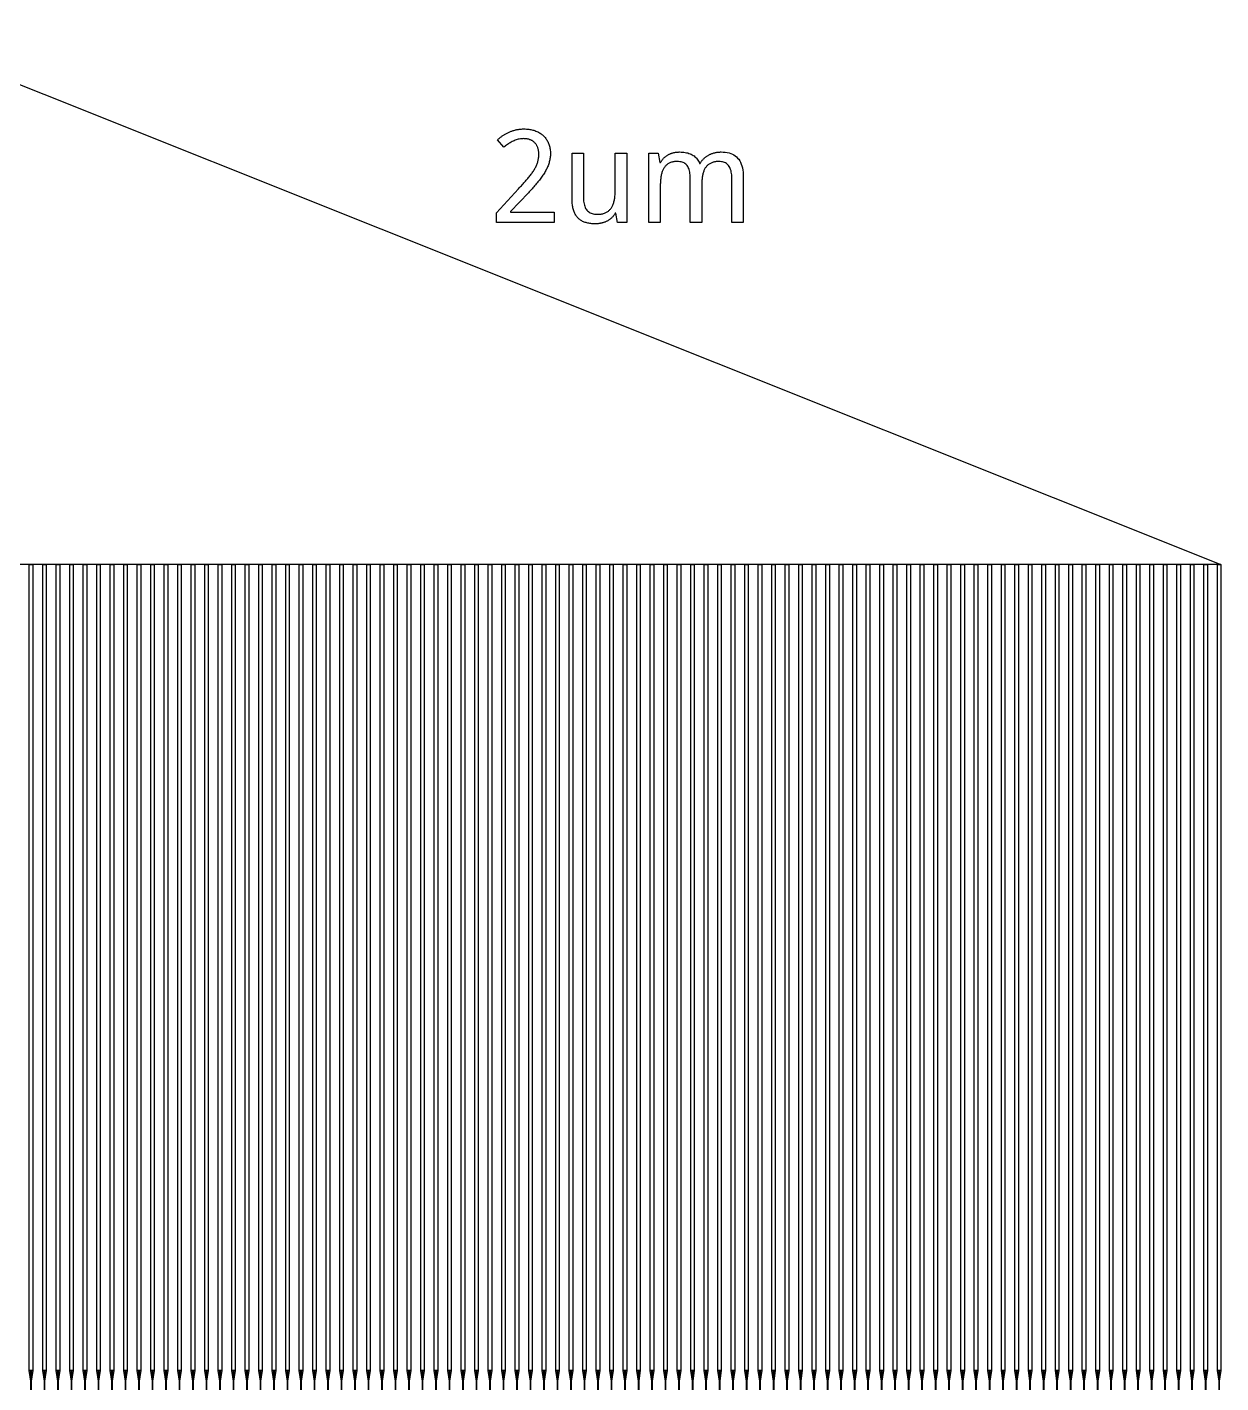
# Model space of a CAD drawing. Extents: x 0 to 762, y 0 to 762.
# Drawn here: x 139.9 to 241.4, y 506.9 to 622.3 of the extents above; entities that cross this region are included whole.
import ezdxf

# ---------------------------------------------------------------- set-up
doc = ezdxf.new("R2010")
doc.units = 0
doc.layers.get('0').update_dxf_attribs({"linetype": 'CONTINUOUS'})

msp = doc.modelspace()

# ---------------------------------------------------------------- linework, layer by layer
at = {"color": 0}
for points in [[(126.998, 622.289), (241.446, 576.569), (12.5497, 576.569), (126.998, 622.289)], [(184.714, 605.66), (179.817, 605.66), (179.817, 606.497), (181.696, 608.544), (181.776, 608.631), (181.854, 608.715), (181.931, 608.799), (182.004, 608.881), (182.078, 608.961), (182.149, 609.039), (182.218, 609.117), (182.286, 609.192), (182.351, 609.267), (182.415, 609.339), (182.478, 609.411), (182.539, 609.482), (182.597, 609.554), (182.654, 609.625), (182.708, 609.694), (182.761, 609.765), (182.813, 609.835), (182.861, 609.904), (182.908, 609.974), (182.953, 610.043), (182.997, 610.111), (183.039, 610.181), (183.079, 610.249), (183.117, 610.318), (183.151, 610.386), (183.185, 610.456), (183.217, 610.524), (183.244, 610.593), (183.272, 610.661), (183.297, 610.731), (183.319, 610.8), (183.339, 610.872), (183.357, 610.944), (183.372, 611.019), (183.385, 611.094), (183.396, 611.171), (183.404, 611.249), (183.41, 611.326), (183.414, 611.407), (183.415, 611.488), (183.414, 611.55), (183.411, 611.611), (183.407, 611.671), (183.4, 611.729), (183.392, 611.786), (183.382, 611.84), (183.369, 611.894), (183.357, 611.946), (183.34, 611.997), (183.324, 612.046), (183.304, 612.094), (183.283, 612.14), (183.261, 612.185), (183.237, 612.228), (183.212, 612.269), (183.185, 612.31), (183.156, 612.347), (183.126, 612.385), (183.094, 612.421), (183.06, 612.454), (183.026, 612.488), (182.992, 612.519), (182.954, 612.55), (182.917, 612.578), (182.878, 612.604), (182.837, 612.629), (182.796, 612.653), (182.753, 612.675), (182.708, 612.694), (182.663, 612.713), (182.617, 612.729), (182.568, 612.743), (182.519, 612.756), (182.469, 612.767), (182.418, 612.776), (182.367, 612.785), (182.313, 612.79), (182.258, 612.794), (182.204, 612.797), (182.147, 612.799), (182.046, 612.796), (181.947, 612.79), (181.85, 612.779), (181.754, 612.764), (181.661, 612.746), (181.569, 612.722), (181.481, 612.696), (181.393, 612.664), (181.307, 612.628), (181.224, 612.589), (181.142, 612.547), (181.061, 612.503), (180.982, 612.456), (180.903, 612.407), (180.825, 612.356), (180.747, 612.301), (180.671, 612.244), (180.594, 612.186), (180.519, 612.125), (180.444, 612.063), (179.897, 612.701), (179.94, 612.74), (179.983, 612.778), (180.029, 612.815), (180.074, 612.851), (180.119, 612.887), (180.167, 612.924), (180.214, 612.958), (180.261, 612.993), (180.31, 613.028), (180.358, 613.061), (180.408, 613.096), (180.458, 613.128), (180.51, 613.16), (180.563, 613.192), (180.615, 613.221), (180.668, 613.25), (180.724, 613.278), (180.778, 613.306), (180.833, 613.332), (180.89, 613.357), (180.947, 613.381), (181.006, 613.404), (181.064, 613.426), (181.124, 613.447), (181.183, 613.467), (181.243, 613.486), (181.304, 613.503), (181.367, 613.519), (181.429, 613.536), (181.492, 613.55), (181.556, 613.564), (181.619, 613.578), (181.685, 613.589), (181.75, 613.599), (181.817, 613.607), (181.883, 613.613), (181.951, 613.618), (182.019, 613.622), (182.089, 613.625), (182.158, 613.625), (182.26, 613.624), (182.36, 613.619), (182.458, 613.613), (182.554, 613.603), (182.649, 613.589), (182.74, 613.574), (182.829, 613.554), (182.918, 613.532), (183.003, 613.508), (183.087, 613.481), (183.169, 613.45), (183.25, 613.417), (183.326, 613.382), (183.401, 613.343), (183.474, 613.303), (183.543, 613.26), (183.611, 613.214), (183.675, 613.165), (183.737, 613.115), (183.796, 613.061), (183.853, 613.007), (183.907, 612.949), (183.958, 612.889), (184.007, 612.826), (184.053, 612.762), (184.096, 612.694), (184.136, 612.625), (184.174, 612.553), (184.21, 612.478), (184.242, 612.401), (184.272, 612.322), (184.3, 612.242), (184.324, 612.16), (184.344, 612.075), (184.362, 611.989), (184.378, 611.9), (184.389, 611.81), (184.397, 611.717), (184.401, 611.622), (184.403, 611.525), (184.401, 611.435), (184.397, 611.344), (184.39, 611.256), (184.379, 611.167), (184.367, 611.079), (184.351, 610.993), (184.332, 610.907), (184.31, 610.822), (184.286, 610.738), (184.258, 610.656), (184.229, 610.572), (184.197, 610.49), (184.164, 610.408), (184.128, 610.326), (184.09, 610.244), (184.05, 610.162), (184.007, 610.082), (183.962, 610), (183.915, 609.919), (183.865, 609.839), (183.815, 609.76), (183.763, 609.679), (183.708, 609.6), (183.651, 609.519), (183.593, 609.44), (183.533, 609.36), (183.469, 609.279), (183.406, 609.2), (183.339, 609.119), (183.269, 609.039), (183.2, 608.957), (183.131, 608.876), (183.058, 608.793), (182.985, 608.711), (182.911, 608.628), (182.836, 608.543), (182.76, 608.458), (182.682, 608.374), (182.603, 608.287), (182.524, 608.2), (181.014, 606.594), (181.014, 606.551), (184.714, 606.551), (184.714, 605.66)], [(190.112, 605.66), (189.968, 606.45), (189.914, 606.45), (189.886, 606.404), (189.858, 606.36), (189.828, 606.317), (189.797, 606.274), (189.767, 606.233), (189.733, 606.193), (189.7, 606.156), (189.664, 606.118), (189.629, 606.082), (189.592, 606.047), (189.554, 606.014), (189.517, 605.982), (189.479, 605.951), (189.439, 605.922), (189.4, 605.893), (189.358, 605.867), (189.318, 605.84), (189.275, 605.815), (189.232, 605.79), (189.189, 605.768), (189.144, 605.746), (189.1, 605.726), (189.054, 605.708), (189.008, 605.69), (188.961, 605.674), (188.915, 605.658), (188.867, 605.643), (188.819, 605.631), (188.771, 605.618), (188.721, 605.606), (188.672, 605.596), (188.622, 605.588), (188.572, 605.579), (188.522, 605.572), (188.472, 605.565), (188.421, 605.561), (188.371, 605.557), (188.319, 605.554), (188.268, 605.553), (188.217, 605.553), (188.119, 605.554), (188.026, 605.557), (187.933, 605.564), (187.844, 605.572), (187.757, 605.583), (187.672, 605.597), (187.59, 605.613), (187.51, 605.632), (187.432, 605.653), (187.357, 605.676), (187.285, 605.703), (187.214, 605.731), (187.146, 605.762), (187.081, 605.797), (187.018, 605.835), (186.957, 605.875), (186.899, 605.918), (186.843, 605.963), (186.79, 606.011), (186.739, 606.063), (186.692, 606.117), (186.646, 606.174), (186.601, 606.233), (186.561, 606.296), (186.522, 606.363), (186.486, 606.431), (186.451, 606.503), (186.419, 606.576), (186.39, 606.654), (186.364, 606.735), (186.34, 606.817), (186.319, 606.904), (186.3, 606.993), (186.285, 607.086), (186.271, 607.182), (186.26, 607.281), (186.251, 607.382), (186.244, 607.488), (186.242, 607.594), (186.24, 607.707), (186.24, 611.557), (187.218, 611.557), (187.218, 607.76), (187.221, 607.624), (187.229, 607.494), (187.243, 607.372), (187.263, 607.257), (187.289, 607.149), (187.319, 607.047), (187.357, 606.954), (187.4, 606.867), (187.449, 606.786), (187.503, 606.713), (187.563, 606.646), (187.629, 606.588), (187.701, 606.535), (187.779, 606.489), (187.865, 606.451), (187.956, 606.419), (188.053, 606.394), (188.157, 606.378), (188.267, 606.367), (188.383, 606.364), (188.468, 606.365), (188.551, 606.369), (188.632, 606.376), (188.708, 606.386), (188.783, 606.399), (188.854, 606.414), (188.924, 606.432), (188.99, 606.453), (189.053, 606.476), (189.114, 606.503), (189.171, 606.532), (189.226, 606.564), (189.281, 606.599), (189.331, 606.636), (189.379, 606.675), (189.425, 606.717), (189.469, 606.762), (189.511, 606.81), (189.55, 606.858), (189.586, 606.911), (189.622, 606.968), (189.656, 607.026), (189.686, 607.088), (189.715, 607.15), (189.742, 607.217), (189.767, 607.285), (189.789, 607.356), (189.81, 607.429), (189.828, 607.504), (189.844, 607.583), (189.86, 607.664), (189.874, 607.746), (189.885, 607.832), (189.896, 607.919), (189.904, 608.01), (189.911, 608.103), (189.917, 608.197), (189.921, 608.294), (189.924, 608.394), (189.925, 608.496), (189.925, 611.557), (190.901, 611.557), (190.901, 605.66), (190.112, 605.66)], [(199.835, 605.66), (199.835, 609.457), (199.832, 609.593), (199.824, 609.722), (199.81, 609.844), (199.792, 609.96), (199.767, 610.068), (199.737, 610.169), (199.703, 610.264), (199.663, 610.351), (199.617, 610.432), (199.565, 610.504), (199.508, 610.571), (199.446, 610.631), (199.378, 610.683), (199.304, 610.728), (199.224, 610.767), (199.138, 610.797), (199.044, 610.822), (198.947, 610.84), (198.843, 610.85), (198.733, 610.854), (198.656, 610.853), (198.581, 610.849), (198.508, 610.842), (198.439, 610.833), (198.371, 610.822), (198.306, 610.807), (198.242, 610.79), (198.182, 610.771), (198.124, 610.75), (198.067, 610.725), (198.014, 610.699), (197.961, 610.671), (197.911, 610.64), (197.864, 610.607), (197.817, 610.571), (197.774, 610.532), (197.731, 610.492), (197.69, 610.449), (197.653, 610.403), (197.615, 610.354), (197.582, 610.304), (197.551, 610.253), (197.521, 610.199), (197.493, 610.142), (197.467, 610.082), (197.443, 610.019), (197.419, 609.956), (197.4, 609.889), (197.381, 609.819), (197.364, 609.747), (197.349, 609.675), (197.335, 609.599), (197.322, 609.521), (197.313, 609.442), (197.303, 609.36), (197.296, 609.275), (197.29, 609.189), (197.286, 609.1), (197.283, 609.008), (197.283, 608.915), (197.283, 605.66), (196.3, 605.66), (196.3, 609.457), (196.297, 609.593), (196.289, 609.722), (196.276, 609.844), (196.257, 609.96), (196.233, 610.068), (196.203, 610.169), (196.168, 610.264), (196.128, 610.351), (196.082, 610.432), (196.032, 610.504), (195.976, 610.571), (195.914, 610.631), (195.846, 610.683), (195.772, 610.728), (195.693, 610.767), (195.607, 610.799), (195.515, 610.822), (195.418, 610.84), (195.314, 610.85), (195.204, 610.854), (195.124, 610.853), (195.044, 610.849), (194.968, 610.842), (194.894, 610.832), (194.824, 610.819), (194.757, 610.804), (194.692, 610.786), (194.629, 610.764), (194.568, 610.74), (194.511, 610.714), (194.457, 610.685), (194.404, 610.653), (194.354, 610.618), (194.306, 610.581), (194.258, 610.54), (194.215, 610.499), (194.174, 610.453), (194.133, 610.404), (194.096, 610.354), (194.06, 610.3), (194.028, 610.244), (193.997, 610.186), (193.968, 610.125), (193.942, 610.061), (193.917, 609.996), (193.893, 609.928), (193.872, 609.857), (193.853, 609.783), (193.835, 609.707), (193.818, 609.629), (193.806, 609.549), (193.793, 609.465), (193.783, 609.381), (193.774, 609.293), (193.767, 609.203), (193.76, 609.11), (193.756, 609.015), (193.751, 608.918), (193.75, 608.818), (193.749, 608.717), (193.749, 605.66), (192.771, 605.66), (192.771, 611.557), (193.567, 611.557), (193.706, 610.762), (193.76, 610.762), (193.786, 610.808), (193.813, 610.853), (193.842, 610.896), (193.871, 610.938), (193.9, 610.978), (193.932, 611.017), (193.964, 611.054), (193.997, 611.09), (194.031, 611.126), (194.065, 611.16), (194.101, 611.194), (194.138, 611.226), (194.175, 611.258), (194.212, 611.287), (194.251, 611.317), (194.29, 611.344), (194.329, 611.372), (194.369, 611.397), (194.411, 611.421), (194.453, 611.444), (194.496, 611.467), (194.539, 611.488), (194.583, 611.507), (194.628, 611.525), (194.672, 611.543), (194.718, 611.558), (194.764, 611.574), (194.81, 611.588), (194.857, 611.6), (194.904, 611.611), (194.951, 611.621), (195, 611.631), (195.049, 611.639), (195.097, 611.646), (195.147, 611.651), (195.196, 611.657), (195.244, 611.66), (195.293, 611.662), (195.343, 611.664), (195.392, 611.665), (195.519, 611.662), (195.642, 611.656), (195.76, 611.643), (195.872, 611.626), (195.982, 611.606), (196.086, 611.579), (196.186, 611.549), (196.282, 611.514), (196.374, 611.474), (196.461, 611.429), (196.544, 611.379), (196.624, 611.324), (196.699, 611.262), (196.769, 611.196), (196.835, 611.125), (196.896, 611.049), (196.953, 610.967), (197.004, 610.879), (197.051, 610.786), (197.094, 610.688), (197.138, 610.688), (197.167, 610.738), (197.196, 610.786), (197.226, 610.832), (197.258, 610.878), (197.29, 610.922), (197.325, 610.965), (197.36, 611.007), (197.396, 611.047), (197.433, 611.085), (197.471, 611.122), (197.511, 611.158), (197.551, 611.193), (197.593, 611.226), (197.635, 611.258), (197.678, 611.289), (197.721, 611.318), (197.765, 611.346), (197.81, 611.374), (197.854, 611.399), (197.9, 611.424), (197.949, 611.447), (197.996, 611.469), (198.044, 611.492), (198.093, 611.511), (198.142, 611.531), (198.192, 611.549), (198.242, 611.564), (198.293, 611.579), (198.343, 611.593), (198.394, 611.606), (198.446, 611.617), (198.499, 611.626), (198.55, 611.636), (198.603, 611.643), (198.656, 611.65), (198.708, 611.656), (198.761, 611.66), (198.814, 611.662), (198.868, 611.664), (198.921, 611.665), (199.104, 611.66), (199.278, 611.644), (199.443, 611.618), (199.599, 611.582), (199.744, 611.536), (199.881, 611.479), (200.008, 611.412), (200.126, 611.335), (200.235, 611.247), (200.333, 611.149), (200.425, 611.04), (200.506, 610.921), (200.578, 610.787), (200.64, 610.642), (200.692, 610.485), (200.735, 610.314), (200.768, 610.132), (200.793, 609.938), (200.807, 609.731), (200.811, 609.511), (200.811, 605.66), (199.835, 605.66)], [(140.058, 576.569), (140.358, 576.569), (140.358, 507.99), (140.058, 507.99), (140.058, 576.569)], [(141.207, 576.569), (141.507, 576.569), (141.507, 507.99), (141.207, 507.99), (141.207, 576.569)], [(142.356, 576.569), (142.656, 576.569), (142.656, 507.99), (142.356, 507.99), (142.356, 576.569)], [(143.504, 576.569), (143.804, 576.569), (143.804, 507.99), (143.504, 507.99), (143.504, 576.569)], [(144.653, 576.569), (144.953, 576.569), (144.953, 507.99), (144.653, 507.99), (144.653, 576.569)], [(145.801, 576.569), (146.101, 576.569), (146.101, 507.99), (145.801, 507.99), (145.801, 576.569)], [(146.95, 576.569), (147.25, 576.569), (147.25, 507.99), (146.95, 507.99), (146.95, 576.569)], [(148.099, 576.569), (148.399, 576.569), (148.399, 507.99), (148.099, 507.99), (148.099, 576.569)], [(149.247, 576.569), (149.547, 576.569), (149.547, 507.99), (149.247, 507.99), (149.247, 576.569)], [(150.396, 576.569), (150.696, 576.569), (150.696, 507.99), (150.396, 507.99), (150.396, 576.569)], [(151.546, 576.569), (151.846, 576.569), (151.846, 507.99), (151.546, 507.99), (151.546, 576.569)], [(152.694, 576.569), (152.994, 576.569), (152.994, 507.99), (152.694, 507.99), (152.694, 576.569)], [(153.843, 576.569), (154.143, 576.569), (154.143, 507.99), (153.843, 507.99), (153.843, 576.569)], [(154.992, 576.569), (155.292, 576.569), (155.292, 507.99), (154.992, 507.99), (154.992, 576.569)], [(156.14, 576.569), (156.44, 576.569), (156.44, 507.99), (156.14, 507.99), (156.14, 576.569)], [(157.289, 576.569), (157.589, 576.569), (157.589, 507.99), (157.289, 507.99), (157.289, 576.569)], [(158.438, 576.569), (158.737, 576.569), (158.737, 507.99), (158.438, 507.99), (158.438, 576.569)], [(159.586, 576.569), (159.886, 576.569), (159.886, 507.99), (159.586, 507.99), (159.586, 576.569)], [(160.735, 576.569), (161.035, 576.569), (161.035, 507.99), (160.735, 507.99), (160.735, 576.569)], [(161.883, 576.569), (162.183, 576.569), (162.183, 507.99), (161.883, 507.99), (161.883, 576.569)], [(163.032, 576.569), (163.332, 576.569), (163.332, 507.99), (163.032, 507.99), (163.032, 576.569)], [(164.181, 576.569), (164.481, 576.569), (164.481, 507.99), (164.181, 507.99), (164.181, 576.569)], [(165.331, 576.569), (165.631, 576.569), (165.631, 507.99), (165.331, 507.99), (165.331, 576.569)], [(166.479, 576.569), (166.779, 576.569), (166.779, 507.99), (166.479, 507.99), (166.479, 576.569)], [(167.628, 576.569), (167.928, 576.569), (167.928, 507.99), (167.628, 507.99), (167.628, 576.569)], [(168.776, 576.569), (169.076, 576.569), (169.076, 507.99), (168.776, 507.99), (168.776, 576.569)], [(169.925, 576.569), (170.225, 576.569), (170.225, 507.99), (169.925, 507.99), (169.925, 576.569)], [(171.074, 576.569), (171.374, 576.569), (171.374, 507.99), (171.074, 507.99), (171.074, 576.569)], [(172.222, 576.569), (172.522, 576.569), (172.522, 507.99), (172.222, 507.99), (172.222, 576.569)], [(173.371, 576.569), (173.671, 576.569), (173.671, 507.99), (173.371, 507.99), (173.371, 576.569)], [(174.519, 576.569), (174.819, 576.569), (174.819, 507.99), (174.519, 507.99), (174.519, 576.569)], [(175.668, 576.569), (175.968, 576.569), (175.968, 507.99), (175.668, 507.99), (175.668, 576.569)], [(176.817, 576.569), (177.117, 576.569), (177.117, 507.99), (176.817, 507.99), (176.817, 576.569)], [(177.965, 576.569), (178.265, 576.569), (178.265, 507.99), (177.965, 507.99), (177.965, 576.569)], [(179.115, 576.569), (179.415, 576.569), (179.415, 507.99), (179.115, 507.99), (179.115, 576.569)], [(180.264, 576.569), (180.564, 576.569), (180.564, 507.99), (180.264, 507.99), (180.264, 576.569)], [(181.413, 576.569), (181.712, 576.569), (181.712, 507.99), (181.413, 507.99), (181.413, 576.569)], [(182.561, 576.569), (182.861, 576.569), (182.861, 507.99), (182.561, 507.99), (182.561, 576.569)], [(183.71, 576.569), (184.01, 576.569), (184.01, 507.99), (183.71, 507.99), (183.71, 576.569)], [(184.858, 576.569), (185.158, 576.569), (185.158, 507.99), (184.858, 507.99), (184.858, 576.569)], [(186.007, 576.569), (186.307, 576.569), (186.307, 507.99), (186.007, 507.99), (186.007, 576.569)], [(187.156, 576.569), (187.456, 576.569), (187.456, 507.99), (187.156, 507.99), (187.156, 576.569)], [(188.304, 576.569), (188.604, 576.569), (188.604, 507.99), (188.304, 507.99), (188.304, 576.569)], [(189.453, 576.569), (189.753, 576.569), (189.753, 507.99), (189.453, 507.99), (189.453, 576.569)], [(190.601, 576.569), (190.901, 576.569), (190.901, 507.99), (190.601, 507.99), (190.601, 576.569)], [(191.75, 576.569), (192.05, 576.569), (192.05, 507.99), (191.75, 507.99), (191.75, 576.569)], [(192.899, 576.569), (193.199, 576.569), (193.199, 507.99), (192.899, 507.99), (192.899, 576.569)], [(194.049, 576.569), (194.349, 576.569), (194.349, 507.99), (194.049, 507.99), (194.049, 576.569)], [(195.197, 576.569), (195.497, 576.569), (195.497, 507.99), (195.197, 507.99), (195.197, 576.569)], [(196.346, 576.569), (196.646, 576.569), (196.646, 507.99), (196.346, 507.99), (196.346, 576.569)], [(197.494, 576.569), (197.794, 576.569), (197.794, 507.99), (197.494, 507.99), (197.494, 576.569)], [(198.643, 576.569), (198.943, 576.569), (198.943, 507.99), (198.643, 507.99), (198.643, 576.569)], [(199.792, 576.569), (200.092, 576.569), (200.092, 507.99), (199.792, 507.99), (199.792, 576.569)], [(200.94, 576.569), (201.24, 576.569), (201.24, 507.99), (200.94, 507.99), (200.94, 576.569)], [(202.089, 576.569), (202.389, 576.569), (202.389, 507.99), (202.089, 507.99), (202.089, 576.569)], [(203.237, 576.569), (203.538, 576.569), (203.538, 507.99), (203.237, 507.99), (203.237, 576.569)], [(204.386, 576.569), (204.686, 576.569), (204.686, 507.99), (204.386, 507.99), (204.386, 576.569)], [(205.535, 576.569), (205.835, 576.569), (205.835, 507.99), (205.535, 507.99), (205.535, 576.569)], [(206.683, 576.569), (206.983, 576.569), (206.983, 507.99), (206.683, 507.99), (206.683, 576.569)], [(207.832, 576.569), (208.133, 576.569), (208.133, 507.99), (207.832, 507.99), (207.832, 576.569)], [(208.982, 576.569), (209.282, 576.569), (209.282, 507.99), (208.982, 507.99), (208.982, 576.569)], [(210.131, 576.569), (210.431, 576.569), (210.431, 507.99), (210.131, 507.99), (210.131, 576.569)], [(211.279, 576.569), (211.579, 576.569), (211.579, 507.99), (211.279, 507.99), (211.279, 576.569)], [(212.428, 576.569), (212.728, 576.569), (212.728, 507.99), (212.428, 507.99), (212.428, 576.569)], [(213.576, 576.569), (213.876, 576.569), (213.876, 507.99), (213.576, 507.99), (213.576, 576.569)], [(214.725, 576.569), (215.025, 576.569), (215.025, 507.99), (214.725, 507.99), (214.725, 576.569)], [(215.874, 576.569), (216.174, 576.569), (216.174, 507.99), (215.874, 507.99), (215.874, 576.569)], [(217.022, 576.569), (217.322, 576.569), (217.322, 507.99), (217.022, 507.99), (217.022, 576.569)], [(218.171, 576.569), (218.471, 576.569), (218.471, 507.99), (218.171, 507.99), (218.171, 576.569)], [(219.319, 576.569), (219.619, 576.569), (219.619, 507.99), (219.319, 507.99), (219.319, 576.569)], [(220.468, 576.569), (220.768, 576.569), (220.768, 507.99), (220.468, 507.99), (220.468, 576.569)], [(221.617, 576.569), (221.917, 576.569), (221.917, 507.99), (221.617, 507.99), (221.617, 576.569)], [(222.767, 576.569), (223.067, 576.569), (223.067, 507.99), (222.767, 507.99), (222.767, 576.569)], [(223.915, 576.569), (224.215, 576.569), (224.215, 507.99), (223.915, 507.99), (223.915, 576.569)], [(225.064, 576.569), (225.364, 576.569), (225.364, 507.99), (225.064, 507.99), (225.064, 576.569)], [(226.212, 576.569), (226.513, 576.569), (226.513, 507.99), (226.212, 507.99), (226.212, 576.569)], [(227.361, 576.569), (227.661, 576.569), (227.661, 507.99), (227.361, 507.99), (227.361, 576.569)], [(228.51, 576.569), (228.81, 576.569), (228.81, 507.99), (228.51, 507.99), (228.51, 576.569)], [(229.658, 576.569), (229.958, 576.569), (229.958, 507.99), (229.658, 507.99), (229.658, 576.569)], [(230.807, 576.569), (231.107, 576.569), (231.107, 507.99), (230.807, 507.99), (230.807, 576.569)], [(231.956, 576.569), (232.256, 576.569), (232.256, 507.99), (231.956, 507.99), (231.956, 576.569)], [(233.104, 576.569), (233.404, 576.569), (233.404, 507.99), (233.104, 507.99), (233.104, 576.569)], [(234.253, 576.569), (234.553, 576.569), (234.553, 507.99), (234.253, 507.99), (234.253, 576.569)], [(235.401, 576.569), (235.701, 576.569), (235.701, 507.99), (235.401, 507.99), (235.401, 576.569)], [(236.551, 576.569), (236.851, 576.569), (236.851, 507.99), (236.551, 507.99), (236.551, 576.569)], [(237.7, 576.569), (238, 576.569), (238, 507.99), (237.7, 507.99), (237.7, 576.569)], [(238.849, 576.569), (239.149, 576.569), (239.149, 507.99), (238.849, 507.99), (238.849, 576.569)], [(239.997, 576.569), (240.297, 576.569), (240.297, 507.99), (239.997, 507.99), (239.997, 576.569)], [(241.146, 576.569), (241.446, 576.569), (241.446, 507.99), (241.146, 507.99), (241.146, 576.569)], [(140.058, 507.99), (140.358, 507.99), (140.218, 507.09), (140.199, 507.09), (140.058, 507.99)], [(140.199, 507.99), (140.218, 507.99), (140.218, 505.89), (140.199, 505.89), (140.199, 507.99)], [(141.207, 507.99), (141.507, 507.99), (141.367, 507.09), (141.347, 507.09), (141.207, 507.99)], [(141.347, 507.99), (141.367, 507.99), (141.367, 505.89), (141.347, 505.89), (141.347, 507.99)], [(142.356, 507.99), (142.656, 507.99), (142.515, 507.09), (142.496, 507.09), (142.356, 507.99)], [(142.496, 507.99), (142.515, 507.99), (142.515, 505.89), (142.496, 505.89), (142.496, 507.99)], [(143.504, 507.99), (143.804, 507.99), (143.664, 507.09), (143.644, 507.09), (143.504, 507.99)], [(143.644, 507.99), (143.664, 507.99), (143.664, 505.89), (143.644, 505.89), (143.644, 507.99)], [(144.653, 507.99), (144.953, 507.99), (144.813, 507.09), (144.793, 507.09), (144.653, 507.99)], [(144.793, 507.99), (144.813, 507.99), (144.813, 505.89), (144.793, 505.89), (144.793, 507.99)], [(145.801, 507.99), (146.101, 507.99), (145.961, 507.09), (145.942, 507.09), (145.801, 507.99)], [(145.942, 507.99), (145.961, 507.99), (145.961, 505.89), (145.942, 505.89), (145.942, 507.99)], [(146.95, 507.99), (147.25, 507.99), (147.11, 507.09), (147.09, 507.09), (146.95, 507.99)], [(147.09, 507.99), (147.11, 507.99), (147.11, 505.89), (147.09, 505.89), (147.09, 507.99)], [(148.099, 507.99), (148.399, 507.99), (148.26, 507.09), (148.239, 507.09), (148.099, 507.99)], [(148.239, 507.99), (148.26, 507.99), (148.26, 505.89), (148.239, 505.89), (148.239, 507.99)], [(149.247, 507.99), (149.547, 507.99), (149.408, 507.09), (149.388, 507.09), (149.247, 507.99)], [(149.388, 507.99), (149.408, 507.99), (149.408, 505.89), (149.388, 505.89), (149.388, 507.99)], [(150.396, 507.99), (150.696, 507.99), (150.557, 507.09), (150.536, 507.09), (150.396, 507.99)], [(150.536, 507.99), (150.557, 507.99), (150.557, 505.89), (150.536, 505.89), (150.536, 507.99)], [(151.546, 507.99), (151.846, 507.99), (151.706, 507.09), (151.685, 507.09), (151.546, 507.99)], [(151.685, 507.99), (151.706, 507.99), (151.706, 505.89), (151.685, 505.89), (151.685, 507.99)], [(152.694, 507.99), (152.994, 507.99), (152.854, 507.09), (152.833, 507.09), (152.694, 507.99)], [(152.833, 507.99), (152.854, 507.99), (152.854, 505.89), (152.833, 505.89), (152.833, 507.99)], [(153.843, 507.99), (154.143, 507.99), (154.003, 507.09), (153.983, 507.09), (153.843, 507.99)], [(153.983, 507.99), (154.003, 507.99), (154.003, 505.89), (153.983, 505.89), (153.983, 507.99)], [(154.992, 507.99), (155.292, 507.99), (155.151, 507.09), (155.132, 507.09), (154.992, 507.99)], [(155.132, 507.99), (155.151, 507.99), (155.151, 505.89), (155.132, 505.89), (155.132, 507.99)], [(156.14, 507.99), (156.44, 507.99), (156.3, 507.09), (156.281, 507.09), (156.14, 507.99)], [(156.281, 507.99), (156.3, 507.99), (156.3, 505.89), (156.281, 505.89), (156.281, 507.99)], [(157.289, 507.99), (157.589, 507.99), (157.449, 507.09), (157.429, 507.09), (157.289, 507.99)], [(157.429, 507.99), (157.449, 507.99), (157.449, 505.89), (157.429, 505.89), (157.429, 507.99)], [(158.438, 507.99), (158.737, 507.99), (158.597, 507.09), (158.578, 507.09), (158.438, 507.99)], [(158.578, 507.99), (158.597, 507.99), (158.597, 505.89), (158.578, 505.89), (158.578, 507.99)], [(159.586, 507.99), (159.886, 507.99), (159.746, 507.09), (159.726, 507.09), (159.586, 507.99)], [(159.726, 507.99), (159.746, 507.99), (159.746, 505.89), (159.726, 505.89), (159.726, 507.99)], [(160.735, 507.99), (161.035, 507.99), (160.894, 507.09), (160.875, 507.09), (160.735, 507.99)], [(160.875, 507.99), (160.894, 507.99), (160.894, 505.89), (160.875, 505.89), (160.875, 507.99)], [(161.883, 507.99), (162.183, 507.99), (162.043, 507.09), (162.024, 507.09), (161.883, 507.99)], [(162.024, 507.99), (162.043, 507.99), (162.043, 505.89), (162.024, 505.89), (162.024, 507.99)], [(163.032, 507.99), (163.332, 507.99), (163.193, 507.09), (163.172, 507.09), (163.032, 507.99)], [(163.172, 507.99), (163.193, 507.99), (163.193, 505.89), (163.172, 505.89), (163.172, 507.99)], [(164.181, 507.99), (164.481, 507.99), (164.342, 507.09), (164.321, 507.09), (164.181, 507.99)], [(164.321, 507.99), (164.342, 507.99), (164.342, 505.89), (164.321, 505.89), (164.321, 507.99)], [(165.331, 507.99), (165.631, 507.99), (165.49, 507.09), (165.469, 507.09), (165.331, 507.99)], [(165.469, 507.99), (165.49, 507.99), (165.49, 505.89), (165.469, 505.89), (165.469, 507.99)], [(166.479, 507.99), (166.779, 507.99), (166.639, 507.09), (166.618, 507.09), (166.479, 507.99)], [(166.618, 507.99), (166.639, 507.99), (166.639, 505.89), (166.618, 505.89), (166.618, 507.99)], [(167.628, 507.99), (167.928, 507.99), (167.788, 507.09), (167.768, 507.09), (167.628, 507.99)], [(167.768, 507.99), (167.788, 507.99), (167.788, 505.89), (167.768, 505.89), (167.768, 507.99)], [(168.776, 507.99), (169.076, 507.99), (168.936, 507.09), (168.917, 507.09), (168.776, 507.99)], [(168.917, 507.99), (168.936, 507.99), (168.936, 505.89), (168.917, 505.89), (168.917, 507.99)], [(169.925, 507.99), (170.225, 507.99), (170.085, 507.09), (170.065, 507.09), (169.925, 507.99)], [(170.065, 507.99), (170.085, 507.99), (170.085, 505.89), (170.065, 505.89), (170.065, 507.99)], [(171.074, 507.99), (171.374, 507.99), (171.233, 507.09), (171.214, 507.09), (171.074, 507.99)], [(171.214, 507.99), (171.233, 507.99), (171.233, 505.89), (171.214, 505.89), (171.214, 507.99)], [(172.222, 507.99), (172.522, 507.99), (172.382, 507.09), (172.362, 507.09), (172.222, 507.99)], [(172.362, 507.99), (172.382, 507.99), (172.382, 505.89), (172.362, 505.89), (172.362, 507.99)], [(173.371, 507.99), (173.671, 507.99), (173.531, 507.09), (173.511, 507.09), (173.371, 507.99)], [(173.511, 507.99), (173.531, 507.99), (173.531, 505.89), (173.511, 505.89), (173.511, 507.99)], [(174.519, 507.99), (174.819, 507.99), (174.679, 507.09), (174.66, 507.09), (174.519, 507.99)], [(174.66, 507.99), (174.679, 507.99), (174.679, 505.89), (174.66, 505.89), (174.66, 507.99)], [(175.668, 507.99), (175.968, 507.99), (175.828, 507.09), (175.808, 507.09), (175.668, 507.99)], [(175.808, 507.99), (175.828, 507.99), (175.828, 505.89), (175.808, 505.89), (175.808, 507.99)], [(176.817, 507.99), (177.117, 507.99), (176.978, 507.09), (176.957, 507.09), (176.817, 507.99)], [(176.957, 507.99), (176.978, 507.99), (176.978, 505.89), (176.957, 505.89), (176.957, 507.99)], [(177.965, 507.99), (178.265, 507.99), (178.126, 507.09), (178.106, 507.09), (177.965, 507.99)], [(178.106, 507.99), (178.126, 507.99), (178.126, 505.89), (178.106, 505.89), (178.106, 507.99)], [(179.115, 507.99), (179.414, 507.99), (179.275, 507.09), (179.254, 507.09), (179.115, 507.99)], [(179.254, 507.99), (179.275, 507.99), (179.275, 505.89), (179.254, 505.89), (179.254, 507.99)], [(180.264, 507.99), (180.564, 507.99), (180.424, 507.09), (180.403, 507.09), (180.264, 507.99)], [(180.403, 507.99), (180.424, 507.99), (180.424, 505.89), (180.403, 505.89), (180.403, 507.99)], [(181.413, 507.99), (181.712, 507.99), (181.572, 507.09), (181.551, 507.09), (181.413, 507.99)], [(181.551, 507.99), (181.572, 507.99), (181.572, 505.89), (181.551, 505.89), (181.551, 507.99)], [(182.561, 507.99), (182.861, 507.99), (182.721, 507.09), (182.701, 507.09), (182.561, 507.99)], [(182.701, 507.99), (182.721, 507.99), (182.721, 505.89), (182.701, 505.89), (182.701, 507.99)], [(183.71, 507.99), (184.01, 507.99), (183.869, 507.09), (183.85, 507.09), (183.71, 507.99)], [(183.85, 507.99), (183.869, 507.99), (183.869, 505.89), (183.85, 505.89), (183.85, 507.99)], [(184.858, 507.99), (185.158, 507.99), (185.018, 507.09), (184.999, 507.09), (184.858, 507.99)], [(184.999, 507.99), (185.018, 507.99), (185.018, 505.89), (184.999, 505.89), (184.999, 507.99)], [(186.007, 507.99), (186.307, 507.99), (186.167, 507.09), (186.147, 507.09), (186.007, 507.99)], [(186.147, 507.99), (186.167, 507.99), (186.167, 505.89), (186.147, 505.89), (186.147, 507.99)], [(187.156, 507.99), (187.456, 507.99), (187.315, 507.09), (187.296, 507.09), (187.156, 507.99)], [(187.296, 507.99), (187.315, 507.99), (187.315, 505.89), (187.296, 505.89), (187.296, 507.99)], [(188.304, 507.99), (188.604, 507.99), (188.464, 507.09), (188.444, 507.09), (188.304, 507.99)], [(188.444, 507.99), (188.464, 507.99), (188.464, 505.89), (188.444, 505.89), (188.444, 507.99)], [(189.453, 507.99), (189.753, 507.99), (189.612, 507.09), (189.593, 507.09), (189.453, 507.99)], [(189.593, 507.99), (189.612, 507.99), (189.612, 505.89), (189.593, 505.89), (189.593, 507.99)], [(190.601, 507.99), (190.901, 507.99), (190.761, 507.09), (190.742, 507.09), (190.601, 507.99)], [(190.742, 507.99), (190.763, 507.99), (190.763, 505.89), (190.742, 505.89), (190.742, 507.99)], [(191.75, 507.99), (192.05, 507.99), (191.911, 507.09), (191.89, 507.09), (191.75, 507.99)], [(191.89, 507.99), (191.911, 507.99), (191.911, 505.89), (191.89, 505.89), (191.89, 507.99)], [(192.899, 507.99), (193.199, 507.99), (193.06, 507.09), (193.039, 507.09), (192.899, 507.99)], [(193.039, 507.99), (193.06, 507.99), (193.06, 505.89), (193.039, 505.89), (193.039, 507.99)], [(194.049, 507.99), (194.349, 507.99), (194.208, 507.09), (194.188, 507.09), (194.049, 507.99)], [(194.188, 507.99), (194.208, 507.99), (194.208, 505.89), (194.188, 505.89), (194.188, 507.99)], [(195.197, 507.99), (195.497, 507.99), (195.357, 507.09), (195.336, 507.09), (195.197, 507.99)], [(195.336, 507.99), (195.357, 507.99), (195.357, 505.89), (195.336, 505.89), (195.336, 507.99)], [(196.346, 507.99), (196.646, 507.99), (196.506, 507.09), (196.485, 507.09), (196.346, 507.99)], [(196.485, 507.99), (196.506, 507.99), (196.506, 505.89), (196.485, 505.89), (196.485, 507.99)], [(197.494, 507.99), (197.794, 507.99), (197.654, 507.09), (197.635, 507.09), (197.494, 507.99)], [(197.635, 507.99), (197.654, 507.99), (197.654, 505.89), (197.635, 505.89), (197.635, 507.99)], [(198.643, 507.99), (198.943, 507.99), (198.803, 507.09), (198.783, 507.09), (198.643, 507.99)], [(198.783, 507.99), (198.803, 507.99), (198.803, 505.89), (198.783, 505.89), (198.783, 507.99)], [(199.792, 507.99), (200.092, 507.99), (199.951, 507.09), (199.932, 507.09), (199.792, 507.99)], [(199.932, 507.99), (199.951, 507.99), (199.951, 505.89), (199.932, 505.89), (199.932, 507.99)], [(200.94, 507.99), (201.24, 507.99), (201.1, 507.09), (201.081, 507.09), (200.94, 507.99)], [(201.081, 507.99), (201.1, 507.99), (201.1, 505.89), (201.081, 505.89), (201.081, 507.99)], [(202.089, 507.99), (202.389, 507.99), (202.249, 507.09), (202.229, 507.09), (202.089, 507.99)], [(202.229, 507.99), (202.249, 507.99), (202.249, 505.89), (202.229, 505.89), (202.229, 507.99)], [(203.237, 507.99), (203.538, 507.99), (203.397, 507.09), (203.378, 507.09), (203.237, 507.99)], [(203.378, 507.99), (203.397, 507.99), (203.397, 505.89), (203.378, 505.89), (203.378, 507.99)], [(204.386, 507.99), (204.686, 507.99), (204.546, 507.09), (204.526, 507.09), (204.386, 507.99)], [(204.526, 507.99), (204.546, 507.99), (204.546, 505.89), (204.526, 505.89), (204.526, 507.99)], [(205.535, 507.99), (205.835, 507.99), (205.696, 507.09), (205.675, 507.09), (205.535, 507.99)], [(205.675, 507.99), (205.696, 507.99), (205.696, 505.89), (205.675, 505.89), (205.675, 507.99)], [(206.683, 507.99), (206.983, 507.99), (206.844, 507.09), (206.824, 507.09), (206.683, 507.99)], [(206.824, 507.99), (206.844, 507.99), (206.844, 505.89), (206.824, 505.89), (206.824, 507.99)], [(207.832, 507.99), (208.133, 507.99), (207.993, 507.09), (207.972, 507.09), (207.832, 507.99)], [(207.972, 507.99), (207.993, 507.99), (207.993, 505.89), (207.972, 505.89), (207.972, 507.99)], [(208.982, 507.99), (209.282, 507.99), (209.142, 507.09), (209.121, 507.09), (208.982, 507.99)], [(209.121, 507.99), (209.142, 507.99), (209.142, 505.89), (209.121, 505.89), (209.121, 507.99)], [(210.131, 507.99), (210.431, 507.99), (210.29, 507.09), (210.269, 507.09), (210.131, 507.99)], [(210.269, 507.99), (210.29, 507.99), (210.29, 505.89), (210.269, 505.89), (210.269, 507.99)], [(211.279, 507.99), (211.579, 507.99), (211.439, 507.09), (211.419, 507.09), (211.279, 507.99)], [(211.419, 507.99), (211.439, 507.99), (211.439, 505.89), (211.419, 505.89), (211.419, 507.99)], [(212.428, 507.99), (212.728, 507.99), (212.587, 507.09), (212.568, 507.09), (212.428, 507.99)], [(212.568, 507.99), (212.587, 507.99), (212.587, 505.89), (212.568, 505.89), (212.568, 507.99)], [(213.576, 507.99), (213.876, 507.99), (213.736, 507.09), (213.717, 507.09), (213.576, 507.99)], [(213.717, 507.99), (213.736, 507.99), (213.736, 505.89), (213.717, 505.89), (213.717, 507.99)], [(214.725, 507.99), (215.025, 507.99), (214.885, 507.09), (214.865, 507.09), (214.725, 507.99)], [(214.865, 507.99), (214.885, 507.99), (214.885, 505.89), (214.865, 505.89), (214.865, 507.99)], [(215.874, 507.99), (216.174, 507.99), (216.033, 507.09), (216.014, 507.09), (215.874, 507.99)], [(216.014, 507.99), (216.033, 507.99), (216.033, 505.89), (216.014, 505.89), (216.014, 507.99)], [(217.022, 507.99), (217.322, 507.99), (217.182, 507.09), (217.163, 507.09), (217.022, 507.99)], [(217.163, 507.99), (217.182, 507.99), (217.182, 505.89), (217.163, 505.89), (217.163, 507.99)], [(218.171, 507.99), (218.471, 507.99), (218.331, 507.09), (218.311, 507.09), (218.171, 507.99)], [(218.311, 507.99), (218.331, 507.99), (218.331, 505.89), (218.311, 505.89), (218.311, 507.99)], [(219.319, 507.99), (219.619, 507.99), (219.481, 507.09), (219.46, 507.09), (219.319, 507.99)], [(219.46, 507.99), (219.481, 507.99), (219.481, 505.89), (219.46, 505.89), (219.46, 507.99)], [(220.468, 507.99), (220.768, 507.99), (220.629, 507.09), (220.608, 507.09), (220.468, 507.99)], [(220.608, 507.99), (220.629, 507.99), (220.629, 505.89), (220.608, 505.89), (220.608, 507.99)], [(221.617, 507.99), (221.917, 507.99), (221.778, 507.09), (221.757, 507.09), (221.617, 507.99)], [(221.757, 507.99), (221.778, 507.99), (221.778, 505.89), (221.757, 505.89), (221.757, 507.99)], [(222.767, 507.99), (223.067, 507.99), (222.926, 507.09), (222.906, 507.09), (222.767, 507.99)], [(222.906, 507.99), (222.926, 507.99), (222.926, 505.89), (222.906, 505.89), (222.906, 507.99)], [(223.915, 507.99), (224.215, 507.99), (224.075, 507.09), (224.054, 507.09), (223.915, 507.99)], [(224.054, 507.99), (224.075, 507.99), (224.075, 505.89), (224.054, 505.89), (224.054, 507.99)], [(225.064, 507.99), (225.364, 507.99), (225.224, 507.09), (225.204, 507.09), (225.064, 507.99)], [(225.204, 507.99), (225.224, 507.99), (225.224, 505.89), (225.204, 505.89), (225.204, 507.99)], [(226.212, 507.99), (226.513, 507.99), (226.372, 507.09), (226.353, 507.09), (226.212, 507.99)], [(226.353, 507.99), (226.372, 507.99), (226.372, 505.89), (226.353, 505.89), (226.353, 507.99)], [(227.361, 507.99), (227.661, 507.99), (227.521, 507.09), (227.501, 507.09), (227.361, 507.99)], [(227.501, 507.99), (227.521, 507.99), (227.521, 505.89), (227.501, 505.89), (227.501, 507.99)], [(228.51, 507.99), (228.81, 507.99), (228.669, 507.09), (228.65, 507.09), (228.51, 507.99)], [(228.65, 507.99), (228.669, 507.99), (228.669, 505.89), (228.65, 505.89), (228.65, 507.99)], [(229.658, 507.99), (229.958, 507.99), (229.818, 507.09), (229.799, 507.09), (229.658, 507.99)], [(229.799, 507.99), (229.818, 507.99), (229.818, 505.89), (229.799, 505.89), (229.799, 507.99)], [(230.807, 507.99), (231.107, 507.99), (230.967, 507.09), (230.947, 507.09), (230.807, 507.99)], [(230.947, 507.99), (230.967, 507.99), (230.967, 505.89), (230.947, 505.89), (230.947, 507.99)], [(231.956, 507.99), (232.256, 507.99), (232.115, 507.09), (232.096, 507.09), (231.956, 507.99)], [(232.096, 507.99), (232.115, 507.99), (232.115, 505.89), (232.096, 505.89), (232.096, 507.99)], [(233.104, 507.99), (233.404, 507.99), (233.264, 507.09), (233.244, 507.09), (233.104, 507.99)], [(233.244, 507.99), (233.264, 507.99), (233.264, 505.89), (233.244, 505.89), (233.244, 507.99)], [(234.253, 507.99), (234.553, 507.99), (234.414, 507.09), (234.393, 507.09), (234.253, 507.99)], [(234.393, 507.99), (234.414, 507.99), (234.414, 505.89), (234.393, 505.89), (234.393, 507.99)], [(235.401, 507.99), (235.701, 507.99), (235.563, 507.09), (235.542, 507.09), (235.401, 507.99)], [(235.542, 507.99), (235.563, 507.99), (235.563, 505.89), (235.542, 505.89), (235.542, 507.99)], [(236.551, 507.99), (236.851, 507.99), (236.711, 507.09), (236.69, 507.09), (236.551, 507.99)], [(236.69, 507.99), (236.711, 507.99), (236.711, 505.89), (236.69, 505.89), (236.69, 507.99)], [(237.7, 507.99), (238, 507.99), (237.86, 507.09), (237.839, 507.09), (237.7, 507.99)], [(237.839, 507.99), (237.86, 507.99), (237.86, 505.89), (237.839, 505.89), (237.839, 507.99)], [(238.849, 507.99), (239.149, 507.99), (239.008, 507.09), (238.987, 507.09), (238.849, 507.99)], [(238.987, 507.99), (239.008, 507.99), (239.008, 505.89), (238.987, 505.89), (238.987, 507.99)], [(239.997, 507.99), (240.297, 507.99), (240.157, 507.09), (240.138, 507.09), (239.997, 507.99)], [(240.138, 507.99), (240.157, 507.99), (240.157, 505.89), (240.138, 505.89), (240.138, 507.99)], [(241.146, 507.99), (241.446, 507.99), (241.306, 507.09), (241.286, 507.09), (241.146, 507.99)], [(241.286, 507.99), (241.306, 507.99), (241.306, 505.89), (241.286, 505.89), (241.286, 507.99)]]:
    msp.add_lwpolyline(points, close=True, dxfattribs=at)

doc.saveas('drawing.dxf')
